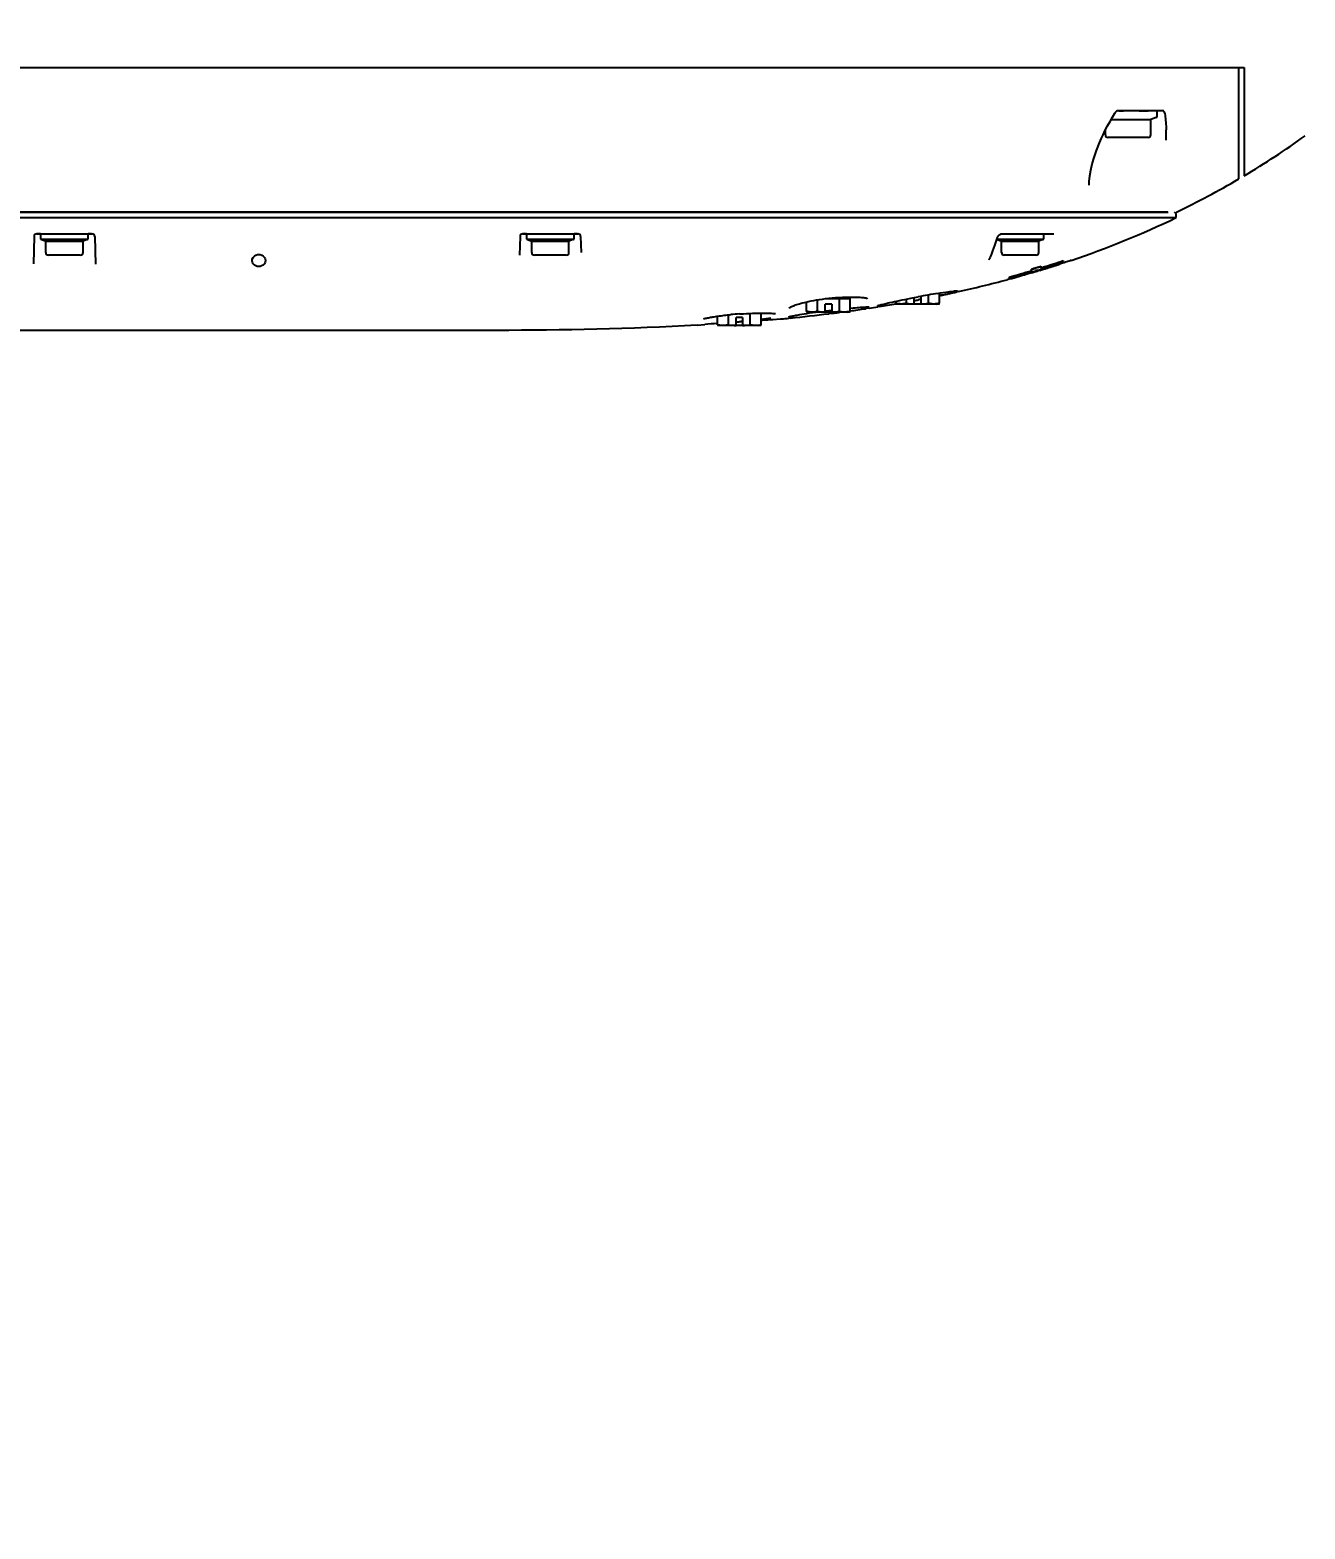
# Model space of a CAD drawing. Header units: millimetres. Extents: x 5828 to 6704, y 123 to 421.
# Drawn here: x 6589.11 to 6600.92, y 214.1 to 227.98 of the extents above; entities that cross this region are included whole.
import ezdxf

# ---------------------------------------------------------------- set-up
doc = ezdxf.new("R2010")
doc.units = ezdxf.units.MM
doc.linetypes.add('BANKLINE1', pattern=[5.5, 4, -1.5])
doc.layers.add('00_COMPONENTS', color=7, linetype='BANKLINE1')
doc.layers.add('外形图', color=7, linetype='Continuous')
doc.styles.add('微软雅黑', font='msyh.ttc', dxfattribs={"height": 2.1})
doc.dimstyles.new('尺寸标注_1_20比例', dxfattribs={"dimtxt": 2.1, "dimasz": 1.7, "dimexe": 0.5, "dimexo": 0.4, "dimgap": 0.5, "dimtad": 1, "dimdec": 1, "dimlfac": 20, "dimdsep": 46, "dimtxsty": '微软雅黑', "dimcen": 0.09, "dimadec": 0, "dimazin": 0, "dimtp": 0.01, "dimtm": 0.01, "dimtfac": 1, "dimtdec": 1, "dimtofl": 0, "dimtmove": 0, "dimatfit": 3, "dimfxl": 1, "dimtolj": 1, "dimarcsym": 0})

# ---------------------------------------------------------------- blocks, each defined once
blk = doc.blocks.new('*D1538')
at = {"layer": '00_COMPONENTS', "color": 0, "linetype": 'ByBlock', "lineweight": -2, "ltscale": 20}
for p, q in [((6574.469, 229.883), (6574.639, 229.883)), ((6649.886, 223.799), (6656.487, 222.635))]:
    blk.add_line(p, q, dxfattribs=at)
blk.add_arc((6615.38, 229.883), 41.241, 182.3619, 347.6381, dxfattribs=at)
at = {"layer": '00_COMPONENTS', "color": 0}
for points in [[(6574.457, 228.189), (6573.89, 228.177), (6574.139, 229.883)], [(6655.943, 220.999), (6655.387, 221.109), (6655.995, 222.721)]]:
    blk.add_solid(points, dxfattribs=at)
at = {"layer": 'Defpoints', "color": 0}
for p in [(6574.069, 229.883), (6615.38, 229.883), (6649.492, 223.868), (6592.718, 195.426)]:
    blk.add_point(p, dxfattribs=at)
at = {"layer": '00_COMPONENTS', "color": 0, "insert": (6611.924, 190.383), "char_height": 2.1, "attachment_point": 5, "rotation": 355, "style": '微软雅黑'}
blk.add_mtext('\\A1;+\\A1;170%%d', dxfattribs=at)

msp = doc.modelspace()

# ---------------------------------------------------------------- linework, layer by layer
at = {"layer": '外形图', "linetype": 'Continuous'}
for p, q in [((6586.7943, 227.6329), (6599.5957, 227.6329)), ((6586.7943, 227.6329), (6600.305, 227.6329)), ((6599.5957, 227.6329), (6600.355, 227.6329)), ((6600.305, 226.6016), (6600.305, 227.6329)), ((6600.355, 227.6329), (6600.355, 226.6311)), ((6599.1222, 227.151), (6599.49, 227.151)), ((6599.1576, 227.2107), (6599.1643, 227.2213)), ((6599.6101, 227.2329), (6599.1851, 227.2329)), ((6599.1931, 227.2329), (6599.236, 227.2329)), ((6599.3809, 227.2329), (6599.4653, 227.2329)), ((6599.5401, 227.1693), (6599.49, 227.151)), ((6599.49, 227.0104), (6599.49, 227.151)), ((6599.55, 227.1834), (6599.55, 227.2179)), ((6599.6193, 227.212), (6599.6231, 227.1875)), ((6599.6231, 227.1875), (6599.6272, 227.1534)), ((6599.0337, 226.978), (6599.0486, 227.0103)), ((6599.0486, 227.0103), (6599.069, 227.0522)), ((6599.07, 227.0104), (6599.07, 227.0541)), ((6599.633, 227.0567), (6599.633, 227.0569)), ((6599.0148, 226.9346), (6599.0337, 226.978)), ((6599.465, 226.9854), (6599.095, 226.9854)), ((6598.9179, 226.5437), (6598.9179, 226.5434)), ((6578.3895, 226.2931), (6599.6502, 226.2931)), ((6599.6467, 226.2931), (6578.3911, 226.2931)), ((6589.3061, 226.2931), (6589.305, 226.2931)), ((6589.555, 226.2931), (6589.5283, 226.2931)), ((6589.555, 226.2931), (6589.9248, 226.2931)), ((6589.7452, 226.2931), (6589.6003, 226.2931)), ((6589.7724, 226.2931), (6590.4047, 226.2931)), ((6589.9248, 226.2931), (6589.8113, 226.2931)), ((6590.5718, 226.2931), (6591.186, 226.2931)), ((6591.2816, 226.2931), (6593.5796, 226.2931)), ((6593.8061, 226.2931), (6593.805, 226.2931)), ((6594.055, 226.2931), (6594.0283, 226.2931)), ((6594.2388, 226.2931), (6597.9471, 226.2931)), ((6594.2809, 226.2931), (6594.6203, 226.2931)), ((6598.0062, 226.2931), (6597.9485, 226.2931)), ((6598.1561, 226.2931), (6598.155, 226.2931)), ((6598.405, 226.2931), (6598.3783, 226.2931)), ((6598.5255, 226.2931), (6598.5455, 226.2931)), ((6598.5561, 226.2931), (6598.8078, 226.2931)), ((6599.2082, 226.2931), (6599.1813, 226.2931)), ((6578.374, 226.2431), (6595.0543, 226.2431)), ((6595.0546, 226.2431), (6597.9267, 226.2431)), ((6597.9267, 226.2431), (6599.2777, 226.2431)), ((6599.2777, 226.2431), (6599.7247, 226.2431)), ((6599.7247, 226.2431), (6599.7247, 226.2781)), ((6589.1493, 226.0688), (6589.1427, 225.8143)), ((6589.2087, 226.0931), (6589.1743, 226.0931)), ((6589.1743, 226.0931), (6589.6856, 226.0931)), ((6589.21, 226.0931), (6589.21, 226.0431)), ((6589.21, 226.0931), (6589.65, 226.0931)), ((6589.21, 226.0431), (6589.65, 226.0431)), ((6589.2198, 226.0395), (6589.2575, 226.0258)), ((6589.2575, 225.9206), (6589.2575, 226.0258)), ((6589.2575, 226.0258), (6589.6025, 226.0258)), ((6589.6401, 226.0395), (6589.6025, 226.0258)), ((6589.6025, 225.9206), (6589.6025, 226.0258)), ((6589.65, 226.0431), (6589.65, 226.0931)), ((6589.6802, 226.0931), (6589.65, 226.0931)), ((6589.7106, 226.0688), (6589.7173, 225.8136)), ((6593.6493, 226.0688), (6593.6448, 225.8964)), ((6593.7087, 226.0931), (6593.6743, 226.0931)), ((6593.6743, 226.0931), (6594.1856, 226.0931)), ((6593.71, 226.0931), (6593.71, 226.0431)), ((6593.71, 226.0931), (6594.15, 226.0931)), ((6593.71, 226.0431), (6594.15, 226.0431)), ((6593.7198, 226.0395), (6593.7575, 226.0258)), ((6593.7575, 225.9206), (6593.7575, 226.0258)), ((6593.7575, 226.0258), (6594.1025, 226.0258)), ((6594.1401, 226.0395), (6594.1025, 226.0258)), ((6594.1025, 225.9206), (6594.1025, 226.0258)), ((6594.15, 226.0431), (6594.15, 226.0931)), ((6594.1802, 226.0931), (6594.15, 226.0931)), ((6594.2106, 226.0688), (6594.2145, 225.9201)), ((6598.0547, 226.0134), (6598.0702, 226.0602)), ((6598.0646, 226.0431), (6598.5, 226.0431)), ((6598.0698, 226.0395), (6598.1075, 226.0258)), ((6598.105, 226.0931), (6598.5933, 226.0931)), ((6598.1075, 226.0258), (6598.4525, 226.0258)), ((6598.1075, 225.9206), (6598.1075, 226.0258)), ((6598.1114, 226.0931), (6598.5, 226.0931)), ((6598.4901, 226.0395), (6598.4525, 226.0258)), ((6598.4525, 225.9206), (6598.4525, 226.0258)), ((6598.5, 226.0431), (6598.5, 226.0931)), ((6589.5775, 225.8956), (6589.2825, 225.8956)), ((6594.0775, 225.8956), (6593.7825, 225.8956)), ((6598.005, 225.8746), (6598.0069, 225.8781)), ((6598.0069, 225.8781), (6598.0101, 225.885)), ((6598.0101, 225.885), (6598.0129, 225.8918)), ((6598.0129, 225.8918), (6598.0155, 225.8986)), ((6598.0155, 225.8986), (6598.0279, 225.9345)), ((6598.4275, 225.8956), (6598.1325, 225.8956)), ((6597.9937, 225.8534), (6597.9937, 225.8535)), ((6597.9971, 225.8611), (6598.0003, 225.8661)), ((6598.3625, 225.7401), (6598.34, 225.7335)), ((6598.385, 225.7467), (6598.3625, 225.7401)), ((6598.3886, 225.7393), (6598.3849, 225.7383)), ((6598.385, 225.738), (6598.385, 225.7675)), ((6598.3943, 225.7409), (6598.3886, 225.7393)), ((6598.4351, 225.7788), (6598.4251, 225.7758)), ((6598.4351, 225.7529), (6598.4251, 225.7499)), ((6598.4451, 225.7819), (6598.4351, 225.7788)), ((6598.4451, 225.7559), (6598.4351, 225.7529)), ((6598.4615, 225.7545), (6598.4419, 225.7486)), ((6598.475, 225.7739), (6598.475, 225.795)), ((6598.475, 225.779), (6598.4981, 225.7862)), ((6598.4809, 225.7757), (6598.475, 225.7739)), ((6598.475, 225.7658), (6598.475, 225.765)), ((6598.5125, 225.7704), (6598.5243, 225.7742)), ((6598.5243, 225.7742), (6598.5294, 225.7759)), ((6598.5653, 225.7866), (6598.5578, 225.7842)), ((6598.5678, 225.7874), (6598.5654, 225.7866)), ((6598.6128, 225.8042), (6598.6275, 225.809)), ((6598.6275, 225.809), (6598.649, 225.816)), ((6598.649, 225.8145), (6598.6441, 225.8128)), ((6598.648, 225.814), (6598.649, 225.8145)), ((6598.68, 225.845), (6598.68, 225.8396)), ((6598.7522, 225.8476), (6598.744, 225.8448)), ((6598.744, 225.8475), (6598.744, 225.8449)), ((6598.1848, 225.6753), (6598.1605, 225.6688)), ((6598.18, 225.6886), (6598.18, 225.6935)), ((6598.2646, 225.6973), (6598.2646, 225.6996)), ((6598.3301, 225.7177), (6598.3201, 225.7149)), ((6598.3732, 225.7307), (6598.3732, 225.7283)), ((6598.3802, 225.7304), (6598.3732, 225.7283)), ((6598.3831, 225.7312), (6598.3802, 225.7304)), ((6596.3029, 225.3754), (6596.3029, 225.4628)), ((6596.4039, 225.3754), (6596.4039, 225.4824)), ((6596.4791, 225.4931), (6596.707, 225.4931)), ((6596.606, 225.3754), (6596.606, 225.4931)), ((6596.6655, 225.5074), (6596.6953, 225.508)), ((6596.68, 225.5077), (6596.68, 225.4931)), ((6596.6953, 225.508), (6596.7237, 225.5082)), ((6596.707, 225.3754), (6596.707, 225.4931)), ((6596.7237, 225.5082), (6596.7344, 225.5081)), ((6596.7344, 225.5081), (6596.7397, 225.5081)), ((6596.7397, 225.5081), (6596.7601, 225.5076)), ((6597.0751, 225.4569), (6597.0947, 225.4613)), ((6597.0947, 225.4613), (6597.1157, 225.4658)), ((6597.1157, 225.4658), (6597.1382, 225.4706)), ((6597.1279, 225.4504), (6597.1279, 225.4684)), ((6597.1382, 225.4706), (6597.162, 225.4756)), ((6597.162, 225.4756), (6597.187, 225.4807)), ((6597.187, 225.4807), (6597.2133, 225.486)), ((6597.2133, 225.486), (6597.2405, 225.4914)), ((6597.2289, 225.4504), (6597.2289, 225.4891)), ((6597.2405, 225.4914), (6597.2686, 225.4968)), ((6597.2686, 225.4968), (6597.3028, 225.5033)), ((6597.3, 225.4431), (6597.3, 225.5028)), ((6597.3028, 225.5033), (6597.3345, 225.5093)), ((6597.3395, 225.4829), (6597.3346, 225.482)), ((6597.3377, 225.4824), (6597.3346, 225.4818)), ((6597.3407, 225.4829), (6597.3377, 225.4824)), ((6597.3435, 225.4836), (6597.3395, 225.4829)), ((6597.3435, 225.4835), (6597.3407, 225.4829)), ((6597.36, 225.4868), (6597.3435, 225.4836)), ((6597.36, 225.4866), (6597.3435, 225.4835)), ((6597.36, 225.514), (6597.36, 225.4431)), ((6597.431, 225.4504), (6597.431, 225.5267)), ((6597.5196, 225.5417), (6597.5421, 225.5454)), ((6597.532, 225.4504), (6597.532, 225.5437)), ((6597.547, 225.5237), (6597.5321, 225.5206)), ((6597.5421, 225.5454), (6597.5683, 225.5495)), ((6597.5571, 225.5262), (6597.547, 225.5241)), ((6597.5683, 225.5495), (6597.5925, 225.5532)), ((6597.5925, 225.5532), (6597.6145, 225.5565)), ((6597.6191, 225.5388), (6597.6111, 225.5371)), ((6597.6343, 225.5592), (6597.6595, 225.5626)), ((6597.6595, 225.5626), (6597.6667, 225.5635)), ((6597.6667, 225.5635), (6597.6733, 225.5642)), ((6597.6733, 225.5642), (6597.6793, 225.5649)), ((6597.6793, 225.5649), (6597.6847, 225.5655)), ((6597.7077, 225.5581), (6597.6942, 225.5551)), ((6595.4779, 225.2504), (6595.4779, 225.3306)), ((6595.5789, 225.2504), (6595.5789, 225.3427)), ((6595.6817, 225.3515), (6595.6867, 225.3519)), ((6595.6867, 225.3519), (6595.717, 225.3538)), ((6595.781, 225.2504), (6595.781, 225.3569)), ((6595.882, 225.2504), (6595.882, 225.3591)), ((6596.0516, 225.3481), (6596.0517, 225.3482)), ((6596.1806, 225.3347), (6596.2039, 225.3393)), ((6596.2039, 225.3393), (6596.2147, 225.3413)), ((6596.2147, 225.3413), (6596.2263, 225.3434)), ((6596.2263, 225.3434), (6596.2387, 225.3456)), ((6596.2387, 225.3456), (6596.2588, 225.349)), ((6596.2588, 225.349), (6596.2807, 225.3526)), ((6596.2807, 225.3526), (6596.3042, 225.3564)), ((6596.33, 225.3681), (6596.3029, 225.3754)), ((6596.707, 225.3681), (6596.3029, 225.3681)), ((6596.3042, 225.3564), (6596.3294, 225.3602)), ((6596.3294, 225.3602), (6596.3561, 225.3641)), ((6596.475, 225.3681), (6596.33, 225.3681)), ((6596.3561, 225.3641), (6596.3842, 225.3681)), ((6596.4749, 225.3802), (6596.508, 225.3842)), ((6596.475, 225.3681), (6596.475, 225.4431)), ((6596.535, 225.4431), (6596.475, 225.4431)), ((6596.508, 225.3842), (6596.5328, 225.3872)), ((6596.5116, 225.3541), (6596.5081, 225.3537)), ((6596.535, 225.4431), (6596.535, 225.3681)), ((6596.68, 225.3681), (6596.535, 225.3681)), ((6596.6185, 225.3678), (6596.6053, 225.3661)), ((6596.68, 225.3681), (6596.707, 225.3754)), ((6596.707, 225.4054), (6596.7326, 225.4076)), ((6596.7326, 225.4076), (6596.7524, 225.4093)), ((6596.7524, 225.4093), (6596.7708, 225.4108)), ((6596.7708, 225.4108), (6596.7877, 225.412)), ((6596.7877, 225.412), (6596.8031, 225.4131)), ((6596.8031, 225.4131), (6596.817, 225.414)), ((6596.817, 225.414), (6596.8254, 225.4145)), ((6596.8254, 225.4145), (6596.8333, 225.4149)), ((6596.8333, 225.4149), (6596.8406, 225.4153)), ((6596.8406, 225.4153), (6596.8472, 225.4156)), ((6596.8472, 225.4156), (6596.8533, 225.4158)), ((6596.8705, 225.4034), (6596.8478, 225.4)), ((6596.8832, 225.4054), (6596.8705, 225.4034)), ((6596.9771, 225.4199), (6596.9631, 225.4177)), ((6596.982, 225.4342), (6596.9876, 225.4358)), ((6596.9876, 225.4358), (6596.9938, 225.4375)), ((6597.0045, 225.4402), (6597.0258, 225.4455)), ((6597.0258, 225.4455), (6597.0406, 225.449)), ((6597.0406, 225.449), (6597.0571, 225.4529)), ((6597.0571, 225.4529), (6597.0751, 225.4569)), ((6597.155, 225.4431), (6597.1279, 225.4504)), ((6597.532, 225.4431), (6597.1279, 225.4431)), ((6597.1396, 225.4467), (6597.1289, 225.4449)), ((6597.3, 225.4431), (6597.155, 225.4431)), ((6597.505, 225.4431), (6597.36, 225.4431)), ((6597.505, 225.4431), (6597.532, 225.4504)), ((6593.43, 225.1986), (6585.7797, 225.1979)), ((6595.2896, 225.2462), (6595.3595, 225.253)), ((6595.505, 225.2431), (6595.4779, 225.2504)), ((6595.882, 225.2431), (6595.4779, 225.2431)), ((6595.65, 225.2431), (6595.505, 225.2431)), ((6595.65, 225.2431), (6595.65, 225.3181)), ((6595.71, 225.3181), (6595.65, 225.3181)), ((6595.71, 225.3181), (6595.71, 225.2431)), ((6595.855, 225.2431), (6595.71, 225.2431)), ((6595.855, 225.2431), (6595.882, 225.2504)), ((6595.9899, 225.3005), (6596.0623, 225.3049)), ((6596.0623, 225.3049), (6596.0721, 225.3055)), ((6596.1518, 225.3134), (6596.1385, 225.312))]:
    msp.add_line(p, q, dxfattribs=at)
for points in [[(6599.069, 227.0522), (6599.0905, 227.0938), (6599.1128, 227.1347)], [(6599.1128, 227.1347), (6599.1353, 227.1738), (6599.1576, 227.2107)], [(6599.1643, 227.2213), (6599.1657, 227.2233), (6599.1689, 227.2266), (6599.1726, 227.2293), (6599.1767, 227.2313), (6599.1781, 227.2318)], [(6599.1781, 227.2318), (6599.1773, 227.2315), (6599.1759, 227.231), (6599.1744, 227.2304), (6599.1732, 227.2298)], [(6599.1851, 227.2329), (6599.1839, 227.2328), (6599.1827, 227.2327), (6599.1814, 227.2326), (6599.1801, 227.2323), (6599.1787, 227.232), (6599.1781, 227.2318)], [(6599.6272, 227.1534), (6599.6303, 227.118), (6599.6324, 227.0813), (6599.633, 227.0569)], [(6598.9179, 226.5437), (6598.9195, 226.5781), (6598.9251, 226.6299), (6598.9345, 226.6839), (6598.9478, 226.7405), (6598.9654, 226.8011), (6598.9877, 226.866), (6599.0148, 226.9346)], [(6598.0702, 226.0602), (6598.0708, 226.0617), (6598.0717, 226.0639), (6598.0727, 226.0661), (6598.0739, 226.0683), (6598.0753, 226.0706), (6598.0768, 226.0728), (6598.0785, 226.0749), (6598.0803, 226.0771), (6598.0822, 226.0792)], [(6598.0822, 226.0792), (6598.0843, 226.0812), (6598.0866, 226.0831), (6598.089, 226.085), (6598.0915, 226.0868), (6598.0942, 226.0884)], [(6598.0942, 226.0884), (6598.0971, 226.0898), (6598.1, 226.091), (6598.1029, 226.092), (6598.1056, 226.0927)], [(6598.1056, 226.0927), (6598.1082, 226.093), (6598.1101, 226.0931)], [(6598.0279, 225.9345), (6598.0368, 225.9603), (6598.0457, 225.9866), (6598.0547, 226.0134)], [(6597.9937, 225.8534), (6597.9937, 225.8535), (6597.994, 225.8547), (6597.9951, 225.8574), (6597.9971, 225.8611)], [(6598.0003, 225.8661), (6598.0026, 225.8701), (6598.005, 225.8746)], [(6596.2, 225.4343), (6596.2114, 225.4381), (6596.2237, 225.442), (6596.237, 225.4459), (6596.2512, 225.4499), (6596.2662, 225.4539), (6596.2821, 225.4579), (6596.2987, 225.4619), (6596.3161, 225.4658), (6596.3212, 225.4669)], [(6596.3213, 225.4669), (6596.3442, 225.4717), (6596.3688, 225.4764), (6596.3946, 225.4809), (6596.4217, 225.4853), (6596.45, 225.4894), (6596.4793, 225.4931), (6596.5095, 225.4966), (6596.5404, 225.4997), (6596.5718, 225.5023), (6596.6032, 225.5045), (6596.6346, 225.5062), (6596.6655, 225.5074)], [(6596.7601, 225.5076), (6596.7786, 225.5069), (6596.7951, 225.506)], [(6596.7951, 225.506), (6596.8098, 225.5049), (6596.8227, 225.5036)], [(6596.8227, 225.5036), (6596.834, 225.5022), (6596.8436, 225.5007), (6596.8516, 225.4992), (6596.8583, 225.4976), (6596.8633, 225.4962), (6596.867, 225.4949), (6596.8674, 225.4948)], [(6597.6145, 225.5565), (6597.6295, 225.5586), (6597.6343, 225.5592)], [(6597.6847, 225.5655), (6597.6872, 225.5657), (6597.6895, 225.5659), (6597.6917, 225.5661), (6597.6937, 225.5663), (6597.6956, 225.5664), (6597.6974, 225.5666), (6597.699, 225.5667), (6597.7005, 225.5668)], [(6595.3679, 225.3117), (6595.376, 225.3134), (6595.3845, 225.3152), (6595.3936, 225.3169), (6595.4032, 225.3187), (6595.4133, 225.3205), (6595.4239, 225.3223), (6595.435, 225.3242), (6595.4466, 225.326), (6595.4587, 225.3278), (6595.4713, 225.3297), (6595.4843, 225.3315), (6595.4978, 225.3333), (6595.5118, 225.3351), (6595.5261, 225.3368), (6595.5409, 225.3386), (6595.5561, 225.3403), (6595.5717, 225.342), (6595.5875, 225.3436), (6595.6018, 225.345)], [(6595.717, 225.3538), (6595.7464, 225.3554), (6595.7748, 225.3567), (6595.8021, 225.3577), (6595.8283, 225.3584)], [(6595.8283, 225.3584), (6595.8532, 225.3589), (6595.8768, 225.3591), (6595.899, 225.3591), (6595.9199, 225.3589), (6595.9393, 225.3585), (6595.9573, 225.358), (6595.9738, 225.3573), (6595.9889, 225.3564)], [(6595.9889, 225.3564), (6596.0024, 225.3554), (6596.0145, 225.3543)], [(6596.1372, 225.3238), (6596.1371, 225.3238), (6596.1372, 225.3238), (6596.1376, 225.324), (6596.1383, 225.3242), (6596.1392, 225.3245), (6596.1403, 225.3249), (6596.1416, 225.3253), (6596.1431, 225.3258), (6596.1449, 225.3263), (6596.1468, 225.3268), (6596.1489, 225.3274), (6596.1512, 225.328), (6596.1537, 225.3286), (6596.1564, 225.3293), (6596.1593, 225.33), (6596.1623, 225.3307), (6596.1656, 225.3314), (6596.169, 225.3322)], [(6596.1438, 225.4085), (6596.1435, 225.4081), (6596.144, 225.4086), (6596.1459, 225.4101), (6596.1488, 225.4121), (6596.1528, 225.4145), (6596.1581, 225.4174), (6596.1644, 225.4204), (6596.1717, 225.4237), (6596.1801, 225.4271)], [(6596.169, 225.3322), (6596.1766, 225.3338), (6596.1806, 225.3347)], [(6596.1801, 225.4271), (6596.1895, 225.4307), (6596.2, 225.4343)], [(6596.8533, 225.4158), (6596.8589, 225.416), (6596.8615, 225.416), (6596.8639, 225.4161), (6596.8662, 225.4161), (6596.8684, 225.4161), (6596.8704, 225.4162), (6596.8723, 225.4162), (6596.874, 225.4161), (6596.8756, 225.4161), (6596.8771, 225.4161), (6596.8784, 225.416), (6596.8795, 225.416), (6596.8805, 225.4159), (6596.8812, 225.4159)], [(6596.9615, 225.4277), (6596.9614, 225.4276), (6596.9613, 225.4276), (6596.9616, 225.4277), (6596.9621, 225.4279), (6596.9628, 225.4282), (6596.9637, 225.4285), (6596.9648, 225.4289), (6596.966, 225.4294), (6596.9675, 225.4298), (6596.969, 225.4304), (6596.9708, 225.4309), (6596.9727, 225.4315), (6596.9748, 225.4321), (6596.977, 225.4328), (6596.9794, 225.4335), (6596.982, 225.4342)], [(6596.9938, 225.4375), (6597.0008, 225.4393), (6597.0045, 225.4402)], [(6595.3469, 225.3069), (6595.3534, 225.3085), (6595.3604, 225.3101), (6595.3679, 225.3117)]]:
    msp.add_lwpolyline(points, dxfattribs=at)
for centre, radius, start, end in [((6599.535, 227.2179), 0.015, 0, 90), ((6599.535, 227.1834), 0.015, 290, 0), ((6599.5947, 227.2079), 0.025, 9.45215, 89.85845), ((6599.095, 227.0104), 0.025, 180, 270), ((6599.465, 227.0104), 0.025, 270, 0), ((6598.3037, 227.0339), 1.3296, 356.90217, 0.98189), ((6596.3217, 233.4128), 7.8904, 300.74105, 305.62967), ((6596.21, 233.6048), 8.1126, 295.70169, 300.31597), ((6599.7097, 226.2781), 0.015, 0, 90), ((6595.9987, 234.0113), 8.6156, 288.63852, 295.62474), ((6589.1743, 226.0681), 0.025, 90, 178.5), ((6589.1743, 226.0681), 0.025, 129.09662, 138.79744), ((6589.225, 226.0536), 0.015, 224.44366, 250), ((6589.635, 226.0536), 0.015, 290, 315.55634), ((6589.6856, 226.0681), 0.025, 1.5, 90), ((6593.6743, 226.0681), 0.025, 90, 178.5), ((6593.6743, 226.0681), 0.025, 129.23099, 139.13641), ((6593.6743, 226.0681), 0.025, 109.48943, 119.3565), ((6593.725, 226.0536), 0.015, 224.44366, 250), ((6594.135, 226.0536), 0.015, 290, 315.55634), ((6594.1856, 226.0681), 0.025, 1.5, 90), ((6598.075, 226.0536), 0.015, 225.85102, 250), ((6598.485, 226.0536), 0.015, 290, 315.55634), ((6589.2825, 225.9206), 0.025, 180, 270), ((6589.5775, 225.9206), 0.025, 270, 0), ((6593.7825, 225.9206), 0.025, 180, 270), ((6594.0775, 225.9206), 0.025, 270, 0), ((6598.1325, 225.9206), 0.025, 180, 270), ((6598.4275, 225.9206), 0.025, 270, 0), ((6595.7561, 234.6119), 9.2419, 285.20455, 286.52583), ((6595.666, 235.003), 9.6617, 286.33288, 286.69693), ((6597.6577, 228.338), 2.6746, 285.77755, 286.6751), ((6597.6026, 228.5065), 2.8767, 285.97493, 286.6138), ((6594.8376, 237.647), 12.4014, 286.91156, 287.05576), ((6594.8346, 237.6642), 12.4436, 286.867, 287.01068), ((6597.4554, 229.0777), 3.4721, 286.84273, 287.43146), ((6595.8429, 234.3384), 8.9598, 287.12311, 287.39241), ((6597.4678, 229.0382), 3.4307, 287.43206, 287.72894), ((6595.9258, 234.0516), 8.6564, 287.28679, 288.55194), ((6595.8828, 234.2116), 8.8269, 287.3912, 288.16753), ((6598.129, 227.119), 1.4019, 286.34379, 286.51996), ((6598.1316, 227.1102), 1.3927, 286.52025, 286.69275), ((6597.4908, 228.9668), 3.3557, 288.02804, 288.3302), ((6597.5098, 228.9099), 3.2957, 288.32923, 288.94249), ((6597.6039, 228.8184), 3.1806, 287.45129, 287.59437), ((6597.6678, 228.6179), 2.9701, 287.63881, 288.04374), ((6597.5331, 228.8418), 3.2238, 288.94358, 289.25603), ((6597.7349, 228.4123), 2.7539, 288.04124, 288.70544), ((6597.5484, 228.798), 3.1773, 289.25604, 289.57238), ((6597.7757, 228.2912), 2.6261, 288.70908, 288.94495), ((6597.7994, 228.2221), 2.553, 288.94441, 289.32054), ((6595.9229, 234.0889), 8.6978, 288.16872, 288.48061), ((6595.816, 234.5042), 9.1385, 288.0598, 288.40043), ((6595.8379, 234.4384), 9.0691, 288.40051, 288.69005), ((6595.3934, 236.0076), 10.7027, 282.48815, 284.9839), ((6595.6774, 234.9062), 9.5513, 285.18951, 285.47637), ((6595.5475, 235.4197), 10.095, 285.14453, 285.614), ((6595.7232, 234.7417), 9.3805, 285.4751, 286.19817), ((6595.6286, 235.118), 9.7803, 285.63575, 286.07801), ((6603.0635, 208.3101), 18.0396, 105.24504, 105.38604), ((6599.3936, 221.7882), 4.0708, 105.0089, 105.14322), ((6595.6574, 235.0179), 9.6762, 286.07842, 286.30048), ((6598.9565, 223.4217), 2.3799, 104.65296, 105.02945), ((6595.0665, 237.5498), 12.2793, 280.48006, 280.6441), ((6599.0617, 216.198), 9.4701, 99.36632, 100.50841), ((6596.0238, 232.7484), 7.3831, 281.78791, 281.90634), ((6595.1982, 236.8818), 11.5984, 281.68413, 281.84795), ((6596.2216, 231.8138), 6.4279, 281.99139, 282.12195), ((6596.4167, 230.9073), 5.5006, 282.1174, 282.4242), ((6595.2153, 236.8003), 11.5151, 281.84796, 282.00848), ((6596.6394, 229.8959), 4.4649, 282.42626, 282.67463), ((6595.248, 236.6473), 11.3587, 282.04922, 282.43674), ((6595.903, 222.1619), 3.1975, 93.96757, 95.41717), ((6594.5389, 241.1787), 15.9471, 275.80491, 277.09304), ((6596.3375, 225.6233), 0.2567, 282.81799, 284.99382), ((6594.6611, 240.1747), 14.9356, 277.11714, 277.47929), ((6596.6724, 225.6233), 0.2567, 255.00618, 257.18201), ((6594.7774, 239.3167), 14.0698, 277.88048, 278.46227), ((6594.8554, 238.7935), 13.5408, 278.61262, 278.95444), ((6594.9247, 238.358), 13.0998, 279.01368, 279.68652), ((6597.1625, 225.6983), 0.2567, 282.81799, 284.99382), ((6597.4974, 225.6983), 0.2567, 255.00618, 257.18201), ((6596.7243, 210.7969), 14.5204, 94.92878, 95.39311), ((6595.5125, 225.4983), 0.2567, 282.81799, 284.99382), ((6595.248, 231.1498), 5.8839, 274.22801, 274.50304), ((6595.8474, 225.4983), 0.2567, 255.00618, 257.18201), ((6594.4221, 242.2971), 17.0716, 275.54628, 275.77009)]:
    msp.add_arc(centre, radius, start, end, dxfattribs=at)
for points, knots in [([(6591.1672, 225.8441), (6591.1666, 225.8653), (6591.1912, 225.8955), (6591.2209, 225.9026), (6591.23, 225.9027)], [0, 0, 0, 0, 0.7012012, 1, 1, 1, 1]), ([(6591.23, 225.9027), (6591.2393, 225.9027), (6591.2696, 225.8964), (6591.2922, 225.8657), (6591.2928, 225.8448)], [0, 0, 0, 0, 0.3088183, 1, 1, 1, 1]), ([(6591.23, 225.7906), (6591.2208, 225.7905), (6591.1914, 225.795), (6591.1678, 225.8241), (6591.1672, 225.8441)], [0, 0, 0, 0, 0.313785, 1, 1, 1, 1]), ([(6591.2928, 225.8448), (6591.2934, 225.8245), (6591.2675, 225.7963), (6591.2388, 225.7906), (6591.23, 225.7906)], [0, 0, 0, 0, 0.6971909, 1, 1, 1, 1]), ([(6598.5578, 225.7842), (6598.5536, 225.7829), (6598.5449, 225.7802), (6598.5362, 225.7775), (6598.5317, 225.7761)], [0, 0, 0, 0, 0.4846018, 1, 1, 1, 1]), ([(6598.3732, 225.7286), (6598.3732, 225.7299), (6598.3631, 225.7243), (6598.3594, 225.7254), (6598.3545, 225.7242)], [0, 0, 0, 0, 0.2097491, 1, 1, 1, 1]), ([(6596.3534, 225.3681), (6596.3492, 225.3681), (6596.3321, 225.3688), (6596.3153, 225.372), (6596.3029, 225.3754)], [0, 0, 0, 0, 0.2479706, 1, 1, 1, 1]), ([(6596.3945, 225.373), (6596.3911, 225.3722), (6596.3776, 225.3695), (6596.3637, 225.3681), (6596.3534, 225.3681)], [0, 0, 0, 0, 0.2523232, 1, 1, 1, 1]), ([(6596.6565, 225.3681), (6596.6462, 225.3681), (6596.6324, 225.3695), (6596.6189, 225.3722), (6596.6155, 225.373)], [0, 0, 0, 0, 0.7476768, 1, 1, 1, 1]), ([(6597.1784, 225.4431), (6597.1742, 225.4431), (6597.1571, 225.4438), (6597.1403, 225.447), (6597.1279, 225.4504)], [0, 0, 0, 0, 0.2479706, 1, 1, 1, 1]), ([(6597.2195, 225.448), (6597.2161, 225.4472), (6597.2026, 225.4445), (6597.1887, 225.4431), (6597.1784, 225.4431)], [0, 0, 0, 0, 0.2523232, 1, 1, 1, 1]), ([(6597.4815, 225.4431), (6597.4712, 225.4431), (6597.4574, 225.4445), (6597.4439, 225.4472), (6597.4405, 225.448)], [0, 0, 0, 0, 0.7476768, 1, 1, 1, 1]), ([(6595.5284, 225.2431), (6595.5242, 225.2431), (6595.5071, 225.2438), (6595.4903, 225.247), (6595.4779, 225.2504)], [0, 0, 0, 0, 0.2479706, 1, 1, 1, 1]), ([(6595.5695, 225.248), (6595.5661, 225.2472), (6595.5526, 225.2445), (6595.5387, 225.2431), (6595.5284, 225.2431)], [0, 0, 0, 0, 0.2523232, 1, 1, 1, 1]), ([(6595.65, 225.2776), (6595.6553, 225.278), (6595.6659, 225.2788), (6595.6765, 225.2796), (6595.6818, 225.28)], [0, 0, 0, 0, 0.4996779, 1, 1, 1, 1]), ([(6595.6818, 225.28), (6595.6868, 225.2803), (6595.6967, 225.2811), (6595.7066, 225.2818), (6595.7116, 225.2822)], [0, 0, 0, 0, 0.5001435, 1, 1, 1, 1]), ([(6595.8315, 225.2431), (6595.8212, 225.2431), (6595.8074, 225.2445), (6595.7939, 225.2472), (6595.7905, 225.248)], [0, 0, 0, 0, 0.7476768, 1, 1, 1, 1])]:
    msp.add_open_spline(points, degree=3, knots=knots, dxfattribs=at)
for points in [[(6598.385, 225.7675), (6598.415, 225.7765), (6598.4451, 225.7855), (6598.4749, 225.7952)], [(6596.4039, 225.3754), (6596.4275, 225.3722), (6596.4512, 225.3699), (6596.475, 225.3688)], [(6596.535, 225.3688), (6596.5587, 225.3699), (6596.5824, 225.3722), (6596.606, 225.3754)], [(6596.6797, 225.3697), (6596.6721, 225.3687), (6596.6643, 225.3681), (6596.6565, 225.3681)], [(6596.707, 225.3754), (6596.6981, 225.373), (6596.689, 225.371), (6596.6797, 225.3697)], [(6597.2289, 225.4504), (6597.2525, 225.4472), (6597.2762, 225.4449), (6597.3, 225.4438)], [(6597.36, 225.4438), (6597.3837, 225.4449), (6597.4074, 225.4472), (6597.431, 225.4504)], [(6597.5047, 225.4447), (6597.4971, 225.4437), (6597.4893, 225.4431), (6597.4815, 225.4431)], [(6597.532, 225.4504), (6597.5231, 225.448), (6597.514, 225.446), (6597.5047, 225.4447)], [(6595.2896, 225.2462), (6594.6705, 225.2114), (6594.05, 225.201), (6593.43, 225.1986)], [(6595.5789, 225.2504), (6595.6025, 225.2472), (6595.6262, 225.2449), (6595.65, 225.2438)], [(6595.71, 225.2438), (6595.7337, 225.2449), (6595.7574, 225.2472), (6595.781, 225.2504)], [(6595.8547, 225.2447), (6595.8471, 225.2437), (6595.8393, 225.2431), (6595.8315, 225.2431)], [(6595.882, 225.2504), (6595.8731, 225.248), (6595.864, 225.246), (6595.8547, 225.2447)], [(6595.9721, 225.3124), (6595.9422, 225.3077), (6595.9121, 225.3039), (6595.882, 225.3005)], [(6595.8821, 225.2938), (6595.8977, 225.2948), (6595.9133, 225.2958), (6595.9289, 225.2968)], [(6595.9289, 225.2968), (6595.9493, 225.298), (6595.9696, 225.2993), (6595.9899, 225.3005)]]:
    msp.add_open_spline(points, degree=3, dxfattribs=at)

# ---------------------------------------------------------------- dimensions: what is measured, and where the dimension line sits
at = {"layer": '00_COMPONENTS', "linetype": 'ByBlock', "ltscale": 20}
dim = msp.add_angular_dim_3p(base=(6592.7175, 195.4263), center=(6615.38, 229.8829), p1=(6574.0692, 229.8829), p2=(6649.492, 223.868), text='\\A1;+<>', dimstyle='尺寸标注_1_20比例', dxfattribs=at)
dim.commit()
dim.dimension.update_dxf_attribs({"geometry": '*D1538', "text_midpoint": (6611.9242, 190.3832)})

doc.saveas('drawing.dxf')
